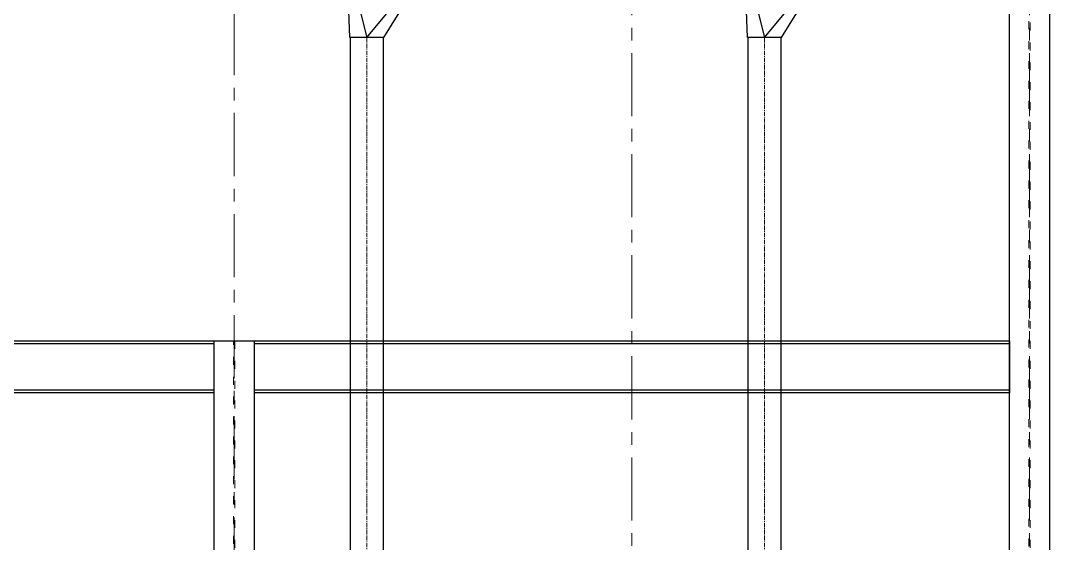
# Model space of a CAD drawing. Header units: millimetres. Extents: x 3220 to 226993, y 817 to 176024.
# Drawn here: x 165657 to 173418, y 102016 to 105957 of the extents above; entities that cross this region are included whole.
import ezdxf

# ---------------------------------------------------------------- set-up
doc = ezdxf.new("R2010")
doc.units = ezdxf.units.MM
doc.linetypes.add('ACAD_ISO03W100', pattern=[30, 12, -18])
doc.linetypes.add('AXES', pattern=[50.8, 31.75, -6.35, 6.35, -6.35])
doc.layers.add('Axe', color=1, linetype='AXES', lineweight=9)
doc.layers.add('Cache', color=3, linetype='ACAD_ISO03W100', lineweight=13)

# ---------------------------------------------------------------- blocks, each defined once
blk = doc.blocks.new('section c-d')
for points in [[(23850, 21000), (23850, 32000), (24150, 32000), (24150, 21000)], [(17850, 25610), (12150, 25610), (12150, 26000), (23850, 26000), (23850, 25610), (18150, 25610)], [(17850, 25629), (12150, 25629), (12150, 25981), (17850, 25981)], [(18150, 25981), (23850, 25981), (23850, 25629), (18150, 25629)]]:
    blk.add_lwpolyline(points)
blk.add_lwpolyline([(18150, 21020), (17850, 21020), (17850, 26000), (18150, 26000)], close=True)
at = {"layer": 'Axe', "ltscale": 15}
for p, q in [((18000, -4000), (18000, 33323.9)), ((21000, -500), (21000, 33323.9)), ((24000, -500), (24000, 33323.9))]:
    blk.add_line(p, q, dxfattribs=at)
at = {"layer": 'Cache', "ltscale": 5}
blk.add_lwpolyline([(23994.5, 21000), (23994.5, 32000), (24005.5, 32000), (24005.5, 21000)], dxfattribs=at)
blk.add_lwpolyline([(17994.5, 26000), (18005.5, 26000), (18005.5, 21020), (17994.5, 21020)], close=True, dxfattribs=at)

msp = doc.modelspace()

# ---------------------------------------------------------------- linework, layer by layer
at = {"color": 4}
for p, q in [((168143.2, 105829.1), (168143.2, 98542.4)), ((168393.2, 105829.1), (168393.2, 98542.4)), ((171143.2, 105829.1), (171143.2, 98542.4)), ((171393.2, 105829.1), (171393.2, 98542.4))]:
    msp.add_line(p, q, dxfattribs=at)
for points in [[(168116.7, 106429.4), (168766.7, 106429.4), (168394.7, 105829.1), (168141.7, 105829.1), (168116.7, 106429.4), (168268.2, 105829.1), (168766.7, 106429.4)], [(171116.7, 106429.4), (171766.7, 106429.4), (171394.7, 105829.1), (171141.7, 105829.1), (171116.7, 106429.4), (171268.2, 105829.1), (171766.7, 106429.4)]]:
    msp.add_lwpolyline(points, dxfattribs=at)
at = {"layer": 'Axe'}
for p, q in [((168268.2, 105829.1), (168268.2, 98542.4)), ((171268.2, 105829.1), (171268.2, 98542.4))]:
    msp.add_line(p, q, dxfattribs=at)

# ---------------------------------------------------------------- block references
at = {"color": 2}
msp.add_blockref('section c-d', (149268.2, 77542.4), dxfattribs=at)

doc.saveas('drawing.dxf')
